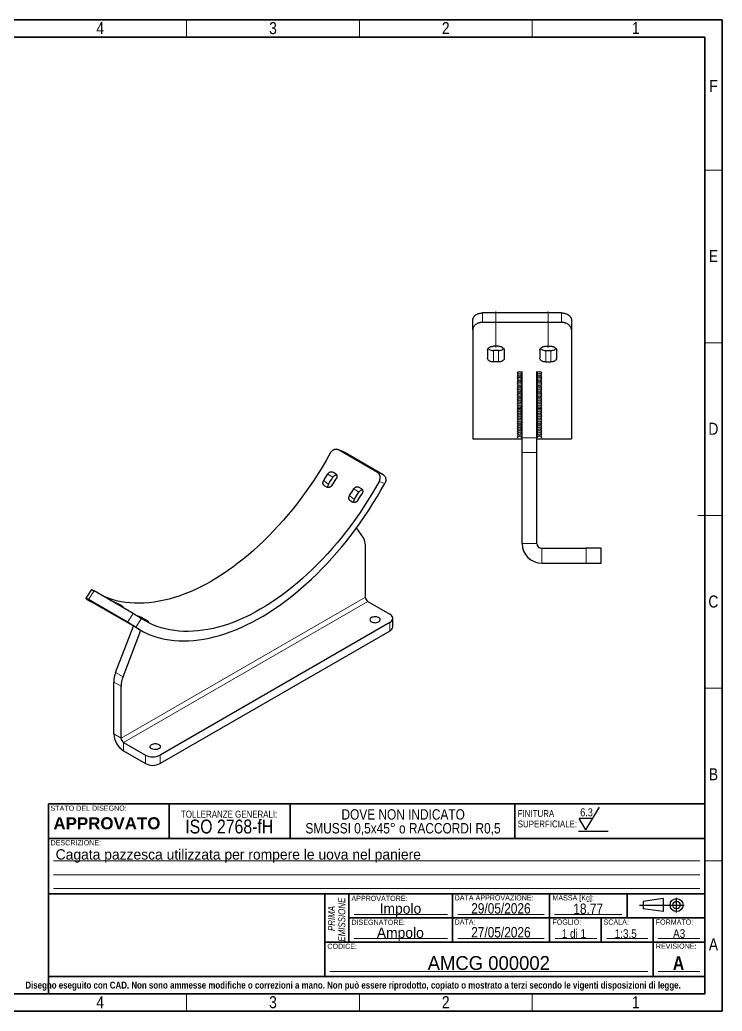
# Model space of a CAD drawing. Header units: millimetres. Extents: x 17 to 1453, y 17 to 1022.
# Drawn here: x 741 to 1453, y 18 to 1022 of the extents above; entities that cross this region are included whole.
import ezdxf

# ---------------------------------------------------------------- set-up
doc = ezdxf.new("R2010")
doc.units = ezdxf.units.MM
doc.header["$LTSCALE"] = 3.5
doc.header["$PDSIZE"] = -1
doc.linetypes.add('CENTERX2', pattern=[20.32, 12.7, -2.54, 2.54, -2.54])
doc.layers.get('0').update_dxf_attribs({"true_color": 0xffffff})
doc.layers.add('ASSI', color=3, linetype='CENTERX2', true_color=0x00ff00)
doc.layers.add('NOTE', color=7, linetype='Continuous', true_color=0xffffff)
doc.styles.add('textstyle10', font='')
doc.styles.add('textstyle102', font='')
doc.styles.add('textstyle103', font='')
doc.styles.add('textstyle12', font='')
doc.styles.add('textstyle14', font='')
doc.styles.add('textstyle16', font='')
doc.styles.add('textstyle17', font='')
doc.styles.add('textstyle18', font='')
doc.styles.add('textstyle19', font='')
doc.styles.add('textstyle20', font='')
doc.styles.add('textstyle21', font='')
doc.styles.add('textstyle22', font='')
doc.styles.add('textstyle24', font='')
doc.styles.add('textstyle28', font='')
doc.styles.add('textstyle29', font='')
doc.styles.add('textstyle30', font='')
doc.styles.add('textstyle31', font='txt')
doc.styles.add('textstyle32', font='')
doc.styles.add('textstyle33', font='txt')
doc.styles.add('textstyle34', font='')
doc.styles.add('textstyle35', font='')
doc.styles.add('textstyle36', font='')
doc.styles.add('textstyle37', font='')
doc.styles.add('textstyle38', font='')
doc.styles.add('textstyle39', font='')
doc.styles.add('textstyle40', font='')
doc.styles.add('textstyle41', font='')
doc.styles.add('textstyle43', font='')
doc.styles.add('textstyle45', font='')
doc.styles.add('textstyle46', font='')
doc.styles.add('textstyle47', font='')
doc.styles.add('textstyle48', font='txt')
doc.styles.add('textstyle49', font='')
doc.styles.add('textstyle50', font='')
doc.styles.add('textstyle51', font='txt')
doc.styles.add('textstyle52', font='')
doc.styles.add('textstyle53', font='')
doc.styles.add('textstyle54', font='')
doc.styles.add('textstyle55', font='')
doc.styles.add('textstyle6', font='')
doc.styles.add('textstyle8', font='')
doc.styles.add('textstyle87', font='')
doc.styles.add('textstyle88', font='')
doc.styles.add('textstyle89', font='')
doc.styles.add('textstyle90', font='')
doc.styles.add('textstyle91', font='')
doc.styles.add('textstyle92', font='')
doc.styles.add('textstyle93', font='')
doc.styles.get('textstyle10').set_extended_font_data('ARIALN')
doc.styles.get('textstyle102').set_extended_font_data('ARIALN')
doc.styles.get('textstyle103').set_extended_font_data('ARIALNI')
doc.styles.get('textstyle12').set_extended_font_data('ARIALN')
doc.styles.get('textstyle14').set_extended_font_data('ARIALN')
doc.styles.get('textstyle16').set_extended_font_data('ARIALN')
doc.styles.get('textstyle17').set_extended_font_data('ARIALN')
doc.styles.get('textstyle18').set_extended_font_data('ARIALN')
doc.styles.get('textstyle19').set_extended_font_data('ARIALN')
doc.styles.get('textstyle20').set_extended_font_data('ARIALN')
doc.styles.get('textstyle21').set_extended_font_data('ARIALN')
doc.styles.get('textstyle22').set_extended_font_data('ARIALN')
doc.styles.get('textstyle24').set_extended_font_data('ARIALN')
doc.styles.get('textstyle28').set_extended_font_data('ARIALN')
doc.styles.get('textstyle29').set_extended_font_data('ARIALN')
doc.styles.get('textstyle30').set_extended_font_data('ARIALNB')
doc.styles.get('textstyle32').set_extended_font_data('ARIALNB')
doc.styles.get('textstyle34').set_extended_font_data('ARIALN')
doc.styles.get('textstyle35').set_extended_font_data('ARIALN')
doc.styles.get('textstyle36').set_extended_font_data('ARIALN')
doc.styles.get('textstyle37').set_extended_font_data('ARIALN')
doc.styles.get('textstyle38').set_extended_font_data('ARIALN')
doc.styles.get('textstyle39').set_extended_font_data('ARIALN')
doc.styles.get('textstyle40').set_extended_font_data('ARIALN')
doc.styles.get('textstyle41').set_extended_font_data('ARIALN')
doc.styles.get('textstyle43').set_extended_font_data('ARIALBD')
doc.styles.get('textstyle45').set_extended_font_data('ARIALN')
doc.styles.get('textstyle46').set_extended_font_data('ARIALN')
doc.styles.get('textstyle47').set_extended_font_data('ARIALN')
doc.styles.get('textstyle49').set_extended_font_data('ARIALN')
doc.styles.get('textstyle50').set_extended_font_data('ARIALN')
doc.styles.get('textstyle52').set_extended_font_data('ARIALN')
doc.styles.get('textstyle53').set_extended_font_data('ARIALN')
doc.styles.get('textstyle54').set_extended_font_data('ARIALN')
doc.styles.get('textstyle55').set_extended_font_data('ARIALN')
doc.styles.get('textstyle6').set_extended_font_data('ARIALN')
doc.styles.get('textstyle8').set_extended_font_data('ARIALN')
doc.styles.get('textstyle87').set_extended_font_data('ARIALNI')
doc.styles.get('textstyle88').set_extended_font_data('ARIALN')
doc.styles.get('textstyle89').set_extended_font_data('ARIALN')
doc.styles.get('textstyle90').set_extended_font_data('ARIALN')
doc.styles.get('textstyle91').set_extended_font_data('ARIALN')
doc.styles.get('textstyle92').set_extended_font_data('ARIALN')
doc.styles.get('textstyle93').set_extended_font_data('ARIALN')

# ---------------------------------------------------------------- blocks, each defined once
blk = doc.blocks.new('SW_NOTE_0')
at = {"layer": 'NOTE', "color": 0, "attachment_point": 2}
for s, insert, char_height, style in [('TOLLERANZE GENERALI:', (47.3, 9), 7, 'textstyle92'), ('ISO 2768-fH', (47.4, 0), 14, 'textstyle93')]:
    blk.add_mtext(s, dxfattribs=dict(at, insert=insert, char_height=char_height, style=style))
blk = doc.blocks.new('SW_NOTE_0_1')
at = {"layer": 'NOTE', "color": 0, "char_height": 10.5, "attachment_point": 2}
for s, insert, style in [('DOVE NON INDICATO', (59.9, 13.5), 'textstyle91'), ('SMUSSI 0,5x45° o RACCORDI R0,5', (59.7, -0.5), 'textstyle90')]:
    blk.add_mtext(s, dxfattribs=dict(at, insert=insert, style=style))
blk = doc.blocks.new('SW_NOTE_0_2')
at = {"layer": 'NOTE', "color": 0, "char_height": 7, "attachment_point": 1}
for s, insert, style in [('FINITURA', (0, 9), 'textstyle88'), ('SUPERFICIALE:', (0, -1.5), 'textstyle89')]:
    blk.add_mtext(s, dxfattribs=dict(at, insert=insert, style=style))
blk = doc.blocks.new('SW_NOTE_0_3')
at = {"layer": 'NOTE', "color": 0, "char_height": 7, "attachment_point": 2, "rotation": 90}
for s, insert, style in [('EMISSIONE', (1.5, 12.1), 'textstyle103'), ('PRIMA ', (-9, 13.3), 'textstyle87')]:
    blk.add_mtext(s, dxfattribs=dict(at, insert=insert, style=style))
blk = doc.blocks.new('SW_NOTE_0_4')
at = {"layer": 'NOTE', "color": 0}
for p, q in [((5.8, -11.5), (19.4, 11.5)), ((5.8, -11.5), (-1, 0)), ((12.6, 0), (-1, 0)), ((-1.8, -12.7), (28.2, -12.7))]:
    blk.add_line(p, q, dxfattribs=at)
at = {"layer": 'NOTE', "color": 0, "insert": (0, 10.4), "char_height": 8.05, "attachment_point": 1, "style": 'textstyle102'}
blk.add_mtext('6.3', dxfattribs=at)

msp = doc.modelspace()

# ---------------------------------------------------------------- linework, layer by layer
at = {"color": 7, "linetype": 'Continuous', "lineweight": 35, "true_color": 0xffffff}
for p, q in [((17.5, 1022), (1452.5, 1022)), ((1452.5, 1022), (1452.5, 17.5)), ((35, 1004.5), (1435, 1004.5)), ((1435, 1004.5), (1435, 35)), ((770, 227.5), (1435, 227.5)), ((770, 227.5), (770, 35)), ((892.5, 227.5), (892.5, 192.5)), ((1015, 192.5), (1015, 227.5)), ((1242.5, 192.5), (1242.5, 227.5)), ((1435, 35), (1435, 227.5)), ((770, 192.5), (1435, 192.5)), ((770, 136.5), (1435, 136.5)), ((1050, 52.5), (1050, 136.5)), ((1074.5, 136.5), (1074.5, 87.5)), ((1179.5, 136.5), (1179.5, 87.5)), ((1277.5, 136.5), (1277.5, 87.5)), ((1356.2, 112), (1356.2, 136.5)), ((1074.5, 112), (1277.5, 112)), ((1277.5, 112), (1435, 112)), ((1330, 112), (1330, 87.5)), ((1382.5, 112), (1382.5, 52.5)), ((1050, 87.5), (1435, 87.5)), ((1435, 52.5), (770, 52.5)), ((1435, 35), (35, 35)), ((770, 35), (1435, 35)), ((1452.5, 17.5), (17.5, 17.5))]:
    msp.add_line(p, q, dxfattribs=at)
at = {"color": 7, "linetype": 'Continuous', "lineweight": 18, "true_color": 0xffffff}
for p, q in [((910, 1004.5), (910, 1022)), ((1085, 1004.5), (1085, 1022)), ((1260, 1004.5), (1260, 1022)), ((1435, 869.7), (1452.5, 869.7)), ((1435, 694.7), (1452.5, 694.7)), ((1452.5, 519.7), (1428, 519.7)), ((1435, 519.7), (1452.5, 519.7)), ((1435, 344.7), (1452.5, 344.7)), ((1435, 169.7), (1452.5, 169.7)), ((910, 35), (910, 17.5)), ((1085, 35), (1085, 17.5)), ((1260, 35), (1260, 17.5))]:
    msp.add_line(p, q, dxfattribs=at)
at = {"color": 7, "linetype": 'Continuous', "lineweight": 25, "true_color": 0xffffff}
for p, q in [((1289.8, 725), (1209.8, 725)), ((1199.8, 708), (1199.8, 717.6)), ((1289.8, 715.4), (1209.8, 715.4)), ((1299.8, 717.6), (1299.8, 708)), ((1199.8, 708), (1199.8, 597.5)), ((1299.8, 708), (1299.8, 597.5)), ((1214.8, 687.2), (1214.8, 679.1)), ((1225.8, 691.3), (1220.8, 691.3)), ((1225.8, 686.9), (1220.8, 686.9)), ((1231.8, 687.2), (1231.8, 679.1)), ((1267.8, 687.2), (1267.8, 679.1)), ((1273.8, 691.3), (1278.8, 691.3)), ((1273.8, 686.9), (1278.8, 686.9)), ((1284.8, 687.2), (1284.8, 679.1)), ((1225.8, 675.3), (1220.8, 675.3)), ((1273.8, 675.3), (1278.8, 675.3)), ((1249.8, 598.5), (1249.8, 665.7)), ((1264.8, 598.5), (1264.8, 665.7)), ((1199.8, 597.5), (1249.8, 597.5)), ((1249.8, 583.5), (1249.8, 598.5)), ((1264.8, 583.5), (1264.8, 598.5)), ((1264.8, 597.5), (1299.8, 597.5)), ((1068.9, 584.3), (1063.2, 586.5)), ((1103.4, 563.3), (1063.8, 586.2)), ((1068.9, 584.2), (1069.5, 584)), ((1109.1, 561.1), (1069.5, 584)), ((1249.8, 491.5), (1249.8, 583.5)), ((1264.8, 491.5), (1264.8, 583.5)), ((1060.8, 562.3), (1058.3, 563.7)), ((1052.1, 548.5), (1049.6, 549.9)), ((1084.5, 548.5), (1087, 547.1)), ((1075.8, 534.8), (1078.3, 533.3)), ((1089.1, 497), (1082, 507.1)), ((1091.1, 437), (1091.1, 489.6)), ((1269.8, 486.5), (1314.8, 486.5)), ((1329.8, 486.5), (1314.8, 486.5)), ((1329.8, 471.5), (1329.8, 486.5)), ((1269.8, 471.5), (1314.8, 471.5)), ((1314.8, 471.5), (1329.8, 471.5)), ((813.7, 444.7), (808, 435.9)), ((856, 420.5), (816.4, 443.3)), ((850.3, 411.7), (810.7, 434.5)), ((813, 432.6), (862.5, 404.1)), ((1093.5, 432.7), (1115.8, 419.9)), ((844, 428.4), (841.5, 429.8)), ((867.7, 414.7), (870.2, 413.2)), ((1118.9, 407), (1118.9, 415.6)), ((838.1, 360.7), (856.3, 407.6)), ((845.6, 356.4), (863.8, 403.4)), ((1115.8, 411.3), (883.2, 277)), ((1115.8, 402.7), (883.2, 268.4)), ((836.2, 298.4), (836.2, 351)), ((843.6, 294.1), (843.6, 346.7)), ((846.1, 289.9), (868.3, 277)), ((846.1, 281.3), (868.3, 268.4)), ((1392.6, 131.5), (1372.5, 128.7)), ((1392.6, 131.5), (1392.6, 118.4)), ((1372.5, 128.7), (1372.5, 121.2)), ((1392.6, 118.4), (1372.5, 121.2))]:
    msp.add_line(p, q, dxfattribs=at)
at = {"color": 8, "linetype": 'Continuous', "lineweight": 18, "true_color": 0x7f7f7f}
for p, q in [((1209.8, 725), (1209.8, 715.4)), ((1289.8, 715.4), (1289.8, 725)), ((1220.8, 686.9), (1220.8, 675.3)), ((1225.8, 675.3), (1225.8, 686.9)), ((1273.8, 686.9), (1273.8, 675.3)), ((1278.8, 675.3), (1278.8, 686.9)), ((1249.8, 598.5), (1264.8, 598.5)), ((1069.5, 584), (1063.8, 586.2)), ((1249.8, 583.5), (1264.8, 583.5)), ((1058.3, 563.7), (1061.6, 561.5)), ((1103.4, 563.3), (1109.1, 561.1)), ((1048.9, 555.1), (1053.6, 551.2)), ((1058.2, 558.5), (1053.1, 561.8)), ((1061.2, 562), (1060.8, 562.3)), ((1110.7, 552.1), (1105, 554.3)), ((1084.4, 543.3), (1079.4, 546.7)), ((1084.5, 548.5), (1087.9, 546.3)), ((1087.4, 546.9), (1087, 547.1)), ((1075.1, 540), (1079.8, 536)), ((1249.8, 491.5), (1264.8, 491.5)), ((1269.8, 486.5), (1269.8, 471.5)), ((1314.8, 486.5), (1314.8, 471.5)), ((816.4, 443.3), (810.7, 434.5)), ((836, 432), (836.2, 432.4)), ((843.6, 294.1), (1091.1, 437)), ((846.1, 289.9), (1093.5, 432.7)), ((841.5, 429.8), (841.1, 429)), ((843.7, 427.9), (844, 428.4)), ((850.3, 411.7), (856, 420.5)), ((864.2, 415.3), (858.5, 406.5)), ((862.2, 416.6), (862.5, 417.2)), ((867.7, 414.7), (867.3, 413.9)), ((870, 412.7), (870.2, 413.2)), ((1115.8, 402.7), (1115.8, 411.3)), ((838.1, 360.7), (845.6, 356.4)), ((836.2, 351), (843.6, 346.7)), ((836.2, 298.4), (843.6, 294.1)), ((846.1, 289.9), (846.1, 281.3)), ((868.3, 277), (868.3, 268.4)), ((883.2, 268.4), (883.2, 277))]:
    msp.add_line(p, q, dxfattribs=at)
at = {"color": 7, "linetype": 'CENTERX2', "lineweight": 18, "true_color": 0xffffff}
for p, q in [((1223.3, 726.3), (1223.3, 690.1)), ((1276.3, 690.1), (1276.3, 726.3))]:
    msp.add_line(p, q, dxfattribs=at)
at = {"color": 9, "linetype": 'Continuous', "lineweight": 18, "true_color": 0xbfbfbf}
for p, q in [((775.2, 169.7), (1429.8, 169.7)), ((775.2, 155.8), (1429.8, 155.8)), ((775.2, 141.8), (1429.8, 141.8)), ((1079.8, 115.5), (1174.2, 115.5)), ((1184.8, 115.5), (1272.2, 115.5)), ((1282.8, 115.5), (1351, 115.5)), ((1079.8, 91), (1174.2, 91)), ((1184.8, 91), (1272.2, 91)), ((1283.5, 91), (1325.5, 91)), ((1335.2, 91), (1377.2, 91)), ((1387.8, 91), (1429.8, 91)), ((1055.2, 57.8), (1377.2, 57.8)), ((1387.8, 57.8), (1429.8, 57.8))]:
    msp.add_line(p, q, dxfattribs=at)
at = {"color": 7, "linetype": 'Continuous', "lineweight": 25, "true_color": 0xffffff, "flags": 128}
for points in [[(1055.6, 582.9), (1051.8, 576.3), (1047.9, 569.7), (1043.9, 563.2), (1039.8, 556.8), (1035.5, 550.5), (1031.2, 544.3), (1026.8, 538.2), (1022.2, 532.2), (1017.6, 526.3), (1012.9, 520.6), (1008.1, 515), (1003.2, 509.5), (998.2, 504.2), (993.2, 499), (988.1, 494), (983, 489.1), (977.8, 484.4), (972.6, 479.9), (967.3, 475.5), (962, 471.4), (956.7, 467.4), (951.3, 463.6), (945.9, 459.9), (940.5, 456.5), (935.1, 453.3), (929.8, 450.3), (924.4, 447.5), (919, 444.9), (913.6, 442.5), (908.3, 440.3), (903, 438.4), (897.7, 436.7), (892.5, 435.1), (887.3, 433.9), (882.1, 432.8), (877.1, 432), (872, 431.3), (867.1, 431), (862.2, 430.8), (857.4, 430.9), (852.7, 431.2), (848.1, 431.7), (843.5, 432.4), (839.1, 433.4), (834.7, 434.6), (830.5, 436), (826.4, 437.7), (825.5, 438)], [(1105, 554.3), (1101.3, 547.7), (1097.4, 541.1), (1093.4, 534.6), (1089.3, 528.2), (1085, 521.9), (1080.7, 515.7), (1076.3, 509.6), (1071.7, 503.6), (1067.1, 497.8), (1062.4, 492), (1057.6, 486.4), (1052.7, 480.9), (1047.7, 475.6), (1042.7, 470.4), (1037.6, 465.4), (1032.5, 460.5), (1027.3, 455.8), (1022.1, 451.3), (1016.8, 447), (1011.5, 442.8), (1006.2, 438.8), (1000.8, 435), (995.4, 431.4), (990, 428), (984.6, 424.7), (979.3, 421.7), (973.9, 418.9), (968.5, 416.3), (963.1, 413.9), (957.8, 411.8), (952.5, 409.8), (947.2, 408.1), (942, 406.6), (936.8, 405.3), (931.6, 404.2), (926.6, 403.4), (921.5, 402.8), (916.6, 402.4), (911.7, 402.2), (906.9, 402.3), (902.2, 402.6), (897.6, 403.1), (893, 403.8), (888.6, 404.8), (884.2, 406), (880, 407.4), (875.9, 409.1), (871.9, 410.9), (868, 413), (864.2, 415.3)], [(858.5, 406.5), (862.4, 404.1), (866.4, 402), (870.5, 400), (874.7, 398.3), (879, 396.8), (883.5, 395.6), (888, 394.5), (892.7, 393.7), (897.4, 393.1), (902.2, 392.8), (907.1, 392.6), (912.1, 392.7), (917.2, 393.1), (922.3, 393.6), (927.5, 394.4), (932.8, 395.4), (938.1, 396.7), (943.5, 398.1), (948.9, 399.8), (954.3, 401.8), (959.8, 403.9), (965.3, 406.2), (970.8, 408.8), (976.3, 411.6), (981.9, 414.6), (987.4, 417.8), (993, 421.2), (998.5, 424.8), (1004, 428.6), (1009.5, 432.6), (1015, 436.8), (1020.4, 441.1), (1025.8, 445.7), (1031.2, 450.4), (1036.5, 455.3), (1041.8, 460.4), (1047, 465.6), (1052.1, 470.9), (1057.2, 476.5), (1062.2, 482.1), (1067.1, 487.9), (1071.9, 493.8), (1076.6, 499.9), (1081.3, 506.1), (1085.8, 512.4), (1090.3, 518.8), (1094.6, 525.3), (1098.8, 531.8), (1102.9, 538.5), (1106.9, 545.3), (1110.7, 552.1)], [(809, 435.1), (812.9, 432.7), (813, 432.6)], [(1097.3, 412), (1098.1, 411.6), (1099.2, 411.3), (1100.3, 411.2), (1101.4, 411.1), (1102.5, 411.3), (1103.5, 411.5), (1104.5, 411.9), (1105.2, 412.4), (1105.8, 413), (1106.1, 413.6), (1106.2, 414.2), (1106.1, 414.9), (1105.7, 415.5), (1105.1, 416.1), (1104.3, 416.5), (1103.3, 416.9), (1102.2, 417.1), (1101.1, 417.2), (1100, 417.1), (1098.9, 416.9), (1097.9, 416.6), (1097.1, 416.2), (1096.4, 415.6), (1095.9, 415), (1095.7, 414.4), (1095.8, 413.7), (1096, 413.1), (1096.5, 412.5), (1097.3, 412)], [(1115.8, 411.3), (1116.9, 412), (1117.7, 412.8), (1118.4, 413.7), (1118.8, 414.6), (1118.9, 415.6), (1118.8, 416.5), (1118.4, 417.5), (1117.7, 418.3), (1116.9, 419.1), (1115.8, 419.9)], [(881.9, 287.7), (882.6, 287.2), (883.2, 286.6), (883.4, 286), (883.5, 285.3), (883.2, 284.7), (882.8, 284.1), (882.1, 283.5), (881.3, 283.1), (880.3, 282.8), (879.2, 282.6), (878.1, 282.5), (877, 282.6), (875.9, 282.9), (874.9, 283.2), (874.1, 283.7), (873.5, 284.2), (873.1, 284.8), (873, 285.5), (873.1, 286.1), (873.4, 286.8), (874, 287.3), (874.7, 287.8), (875.6, 288.2), (876.7, 288.5), (877.8, 288.6), (878.9, 288.6), (880, 288.4), (881.1, 288.1), (881.9, 287.7)]]:
    msp.add_lwpolyline(points, dxfattribs=at)
at = {"color": 7, "linetype": 'Continuous', "lineweight": 25, "true_color": 0xffffff}
for radius in [6.54, 3.78]:
    msp.add_circle((1406.3, 125), radius, dxfattribs=at)
at = {"color": 7, "linetype": 'Continuous', "lineweight": 0, "true_color": 0xffffff}
for centre in [(1247.3, 662.5), (1247.3, 661.3), (1247.3, 660), (1267.3, 662.5), (1267.3, 661.3), (1267.3, 660), (1247.3, 658.8), (1247.3, 657.5), (1247.3, 656.3), (1247.3, 655.1), (1247.3, 653.8), (1247.3, 652.6), (1247.3, 651.3), (1247.3, 650.1), (1267.3, 658.8), (1267.3, 657.5), (1267.3, 656.3), (1267.3, 655.1), (1267.3, 653.8), (1267.3, 652.6), (1267.3, 651.3), (1267.3, 650.1), (1247.3, 648.8), (1247.3, 647.6), (1247.3, 646.3), (1247.3, 645.1), (1247.3, 643.9), (1247.3, 642.6), (1247.3, 641.4), (1247.3, 640.1), (1267.3, 648.8), (1267.3, 647.6), (1267.3, 646.3), (1267.3, 645.1), (1267.3, 643.9), (1267.3, 642.6), (1267.3, 641.4), (1267.3, 640.1), (1247.3, 638.9), (1247.3, 637.6), (1247.3, 636.4), (1247.3, 635.1), (1247.3, 633.9), (1247.3, 632.7), (1247.3, 631.4), (1247.3, 630.2), (1267.3, 638.9), (1267.3, 637.6), (1267.3, 636.4), (1267.3, 635.1), (1267.3, 633.9), (1267.3, 632.7), (1267.3, 631.4), (1267.3, 630.2), (1247.3, 628.9), (1247.3, 627.7), (1247.3, 626.4), (1247.3, 625.2), (1247.3, 623.9), (1247.3, 622.7), (1247.3, 621.5), (1247.3, 620.2), (1267.3, 628.9), (1267.3, 627.7), (1267.3, 626.4), (1267.3, 625.2), (1267.3, 623.9), (1267.3, 622.7), (1267.3, 621.5), (1267.3, 620.2), (1247.3, 619), (1247.3, 617.7), (1247.3, 616.5), (1247.3, 615.2), (1247.3, 614), (1247.3, 612.7), (1247.3, 611.5), (1247.3, 610.3), (1267.3, 619), (1267.3, 617.7), (1267.3, 616.5), (1267.3, 615.2), (1267.3, 614), (1267.3, 612.7), (1267.3, 611.5), (1267.3, 610.3), (1247.3, 609), (1247.3, 607.8), (1247.3, 606.5), (1247.3, 605.3), (1247.3, 604), (1247.3, 602.8), (1247.3, 601.5), (1247.3, 600.3), (1267.3, 609), (1267.3, 607.8), (1267.3, 606.5), (1267.3, 605.3), (1267.3, 604), (1267.3, 602.8), (1267.3, 601.5), (1267.3, 600.3), (1247.3, 599.1), (1247.3, 597.8), (1247.3, 596.6), (1267.3, 599.1), (1267.3, 597.8), (1267.3, 596.6)]:
    msp.add_arc(centre, 3.13, 37.0789, 142.9211, dxfattribs=at)
at = {"color": 7, "linetype": 'Continuous', "lineweight": 25, "true_color": 0xffffff}
for centre, radius, start, end in [((710.5, 773.9), 402.9, 327.1257, 328.2503), ((700.1, 779.9), 421, 327.1, 328.2759), ((718.9, 769), 402.9, 327.1257, 328.2503), ((736.7, 758.7), 402.9, 327.1257, 328.2503), ((726.3, 764.7), 421, 327.1, 328.2759), ((745.1, 753.8), 402.9, 327.1257, 328.2503), ((1078.2, 490.1), 12.9, 357.6485, 32.3492), ((1269.8, 491.5), 20, 180, 270), ((1269.8, 491.5), 5, 180, 270), ((865.2, 506.1), 79.2, 245.9919, 248.5642), ((1096.4, 437.3), 5.38, 182.6055, 237.3945), ((873.6, 501.2), 79.2, 245.9919, 248.5642), ((891.4, 490.9), 79.1, 245.5408, 248.5647), ((899.8, 486), 79.1, 245.2353, 248.5651), ((1113.6, 407.6), 5.36, 294.8673, 353.8125), ((863.5, 350.5), 27.3, 157.9788, 178.8918), ((870.9, 346.2), 27.3, 157.9788, 178.8918), ((857.6, 299.4), 21.4, 182.4873, 237.5127), ((848.9, 294.4), 5.38, 182.6055, 237.3945), ((875.7, 291.2), 16, 242.391, 297.609), ((875.7, 282.6), 16, 242.391, 297.609)]:
    msp.add_arc(centre, radius, start, end, dxfattribs=at)
for points, knots in [([(1199.8, 717.6), (1199.8, 718.1), (1199.9, 718.6), (1200.1, 719.3), (1200.2, 719.5), (1200.4, 720), (1200.5, 720.2), (1200.9, 720.9), (1201.2, 721.3), (1201.9, 722.1), (1202.3, 722.5), (1203.2, 723.2), (1203.7, 723.5), (1204.6, 723.9), (1204.8, 724), (1205.4, 724.2), (1206, 724.5), (1206.6, 724.6), (1207.2, 724.8), (1207.6, 724.8), (1208.5, 725), (1209.2, 725), (1209.8, 725)], [0, 0, 0, 0, 0.125, 0.125, 0.1875, 0.1875, 0.25, 0.25, 0.375, 0.375, 0.5, 0.5, 0.625, 0.625, 0.6875, 0.6875, 0.75, 0.8125, 0.8125, 0.875, 0.875, 1, 1, 1, 1]), ([(1289.8, 725), (1290.5, 725), (1291.2, 725), (1292.1, 724.8), (1292.4, 724.8), (1293.1, 724.6), (1293.4, 724.5), (1294.3, 724.3), (1294.9, 724), (1295.7, 723.6), (1295.9, 723.5), (1296.4, 723.2), (1296.7, 723), (1297.4, 722.5), (1297.8, 722.1), (1298.3, 721.5), (1298.5, 721.3), (1298.8, 720.9), (1299.1, 720.4), (1299.3, 720), (1299.5, 719.5), (1299.6, 719.3), (1299.8, 718.6), (1299.8, 718.1), (1299.8, 717.6)], [0, 0, 0, 0, 0.125, 0.125, 0.1875, 0.1875, 0.25, 0.25, 0.375, 0.375, 0.4375, 0.4375, 0.5, 0.5, 0.625, 0.625, 0.6875, 0.6875, 0.75, 0.8125, 0.8125, 0.875, 0.875, 1, 1, 1, 1]), ([(1209.8, 715.4), (1209.2, 715.4), (1208.5, 715.3), (1207.6, 715.2), (1207.3, 715.1), (1206.6, 715), (1206.3, 714.9), (1205.4, 714.6), (1204.8, 714.4), (1204, 714), (1203.8, 713.8), (1203.2, 713.5), (1203, 713.4), (1202.3, 712.8), (1201.9, 712.5), (1201.4, 711.9), (1201.2, 711.6), (1200.9, 711.2), (1200.6, 710.8), (1200.4, 710.3), (1200.2, 709.9), (1200.1, 709.6), (1199.9, 708.9), (1199.8, 708.4), (1199.8, 708)], [0, 0, 0, 0, 0.125, 0.125, 0.1875, 0.1875, 0.25, 0.25, 0.375, 0.375, 0.4375, 0.4375, 0.5, 0.5, 0.625, 0.625, 0.6875, 0.6875, 0.75, 0.8125, 0.8125, 0.875, 0.875, 1, 1, 1, 1]), ([(1299.8, 708), (1299.8, 708.4), (1299.8, 708.9), (1299.6, 709.6), (1299.5, 709.9), (1299.3, 710.3), (1299.2, 710.6), (1298.8, 711.2), (1298.5, 711.6), (1298, 712.3), (1297.8, 712.4), (1297.4, 712.8), (1297.2, 713), (1296.5, 713.5), (1296, 713.8), (1295.1, 714.2), (1294.9, 714.4), (1294.3, 714.6), (1293.7, 714.8), (1293.1, 715), (1292.5, 715.1), (1292.1, 715.2), (1291.2, 715.3), (1290.5, 715.4), (1289.8, 715.4)], [0, 0, 0, 0, 0.125, 0.125, 0.1875, 0.1875, 0.25, 0.25, 0.375, 0.375, 0.4375, 0.4375, 0.5, 0.5, 0.625, 0.625, 0.6875, 0.6875, 0.75, 0.8125, 0.8125, 0.875, 0.875, 1, 1, 1, 1]), ([(1214.8, 687.2), (1214.8, 687.5), (1214.9, 687.7), (1215, 688.1), (1215, 688.2), (1215.2, 688.5), (1215.2, 688.6), (1215.5, 689), (1215.6, 689.2), (1216.1, 689.7), (1216.3, 689.9), (1216.9, 690.2), (1217.2, 690.4), (1217.7, 690.6), (1217.8, 690.7), (1218.2, 690.8), (1218.4, 690.9), (1218.9, 691), (1219.3, 691.1), (1220.1, 691.2), (1220.5, 691.3), (1220.8, 691.3)], [0, 0, 0, 0, 0.125, 0.125, 0.1875, 0.1875, 0.25, 0.25, 0.375, 0.375, 0.5, 0.5, 0.625, 0.625, 0.6875, 0.6875, 0.75, 0.75, 0.875, 0.875, 1, 1, 1, 1]), ([(1215.6, 689), (1215.7, 688.8), (1216.2, 688.2), (1217.6, 687.5), (1219.3, 687), (1220.4, 687), (1220.8, 686.9)], [0, 0, 0, 0, 0.1853001, 0.4917841, 0.7982797, 1, 1, 1, 1]), ([(1225.8, 691.3), (1226.2, 691.3), (1226.6, 691.2), (1227.2, 691.2), (1227.4, 691.1), (1227.8, 691), (1228, 691), (1228.5, 690.8), (1228.9, 690.7), (1229.5, 690.4), (1229.8, 690.2), (1230.4, 689.9), (1230.6, 689.7), (1230.9, 689.3), (1231, 689.2), (1231.2, 689), (1231.3, 688.9), (1231.5, 688.5), (1231.7, 688.3), (1231.8, 687.7), (1231.8, 687.5), (1231.8, 687.2)], [0, 0, 0, 0, 0.125, 0.125, 0.1875, 0.1875, 0.25, 0.25, 0.375, 0.375, 0.5, 0.5, 0.625, 0.625, 0.6875, 0.6875, 0.75, 0.75, 0.875, 0.875, 1, 1, 1, 1]), ([(1225.8, 686.9), (1226.5, 687), (1227.9, 687.1), (1229.6, 687.7), (1230.8, 688.4), (1231.1, 688.9), (1231.1, 689)], [0, 0, 0, 0, 0.3081773, 0.6163547, 0.9245277, 1, 1, 1, 1]), ([(1267.8, 687.2), (1267.8, 687.5), (1267.9, 687.7), (1268, 688.1), (1268, 688.2), (1268.2, 688.5), (1268.2, 688.6), (1268.5, 689), (1268.6, 689.2), (1269.1, 689.7), (1269.3, 689.9), (1269.9, 690.2), (1270.2, 690.4), (1270.7, 690.6), (1270.8, 690.7), (1271.2, 690.8), (1271.4, 690.9), (1271.9, 691), (1272.3, 691.1), (1273.1, 691.2), (1273.5, 691.3), (1273.8, 691.3)], [0, 0, 0, 0, 0.125, 0.125, 0.1875, 0.1875, 0.25, 0.25, 0.375, 0.375, 0.5, 0.5, 0.625, 0.625, 0.6875, 0.6875, 0.75, 0.75, 0.875, 0.875, 1, 1, 1, 1]), ([(1268.6, 689), (1268.7, 688.8), (1269.2, 688.2), (1270.6, 687.5), (1272.3, 687), (1273.4, 687), (1273.8, 686.9)], [0, 0, 0, 0, 0.1853001, 0.4917841, 0.7982797, 1, 1, 1, 1]), ([(1278.8, 691.3), (1279.2, 691.3), (1279.6, 691.2), (1280.2, 691.2), (1280.4, 691.1), (1280.8, 691), (1281, 691), (1281.5, 690.8), (1281.9, 690.7), (1282.5, 690.4), (1282.8, 690.2), (1283.4, 689.9), (1283.6, 689.7), (1283.9, 689.3), (1284, 689.2), (1284.2, 689), (1284.3, 688.9), (1284.5, 688.5), (1284.7, 688.3), (1284.8, 687.7), (1284.8, 687.5), (1284.8, 687.2)], [0, 0, 0, 0, 0.125, 0.125, 0.1875, 0.1875, 0.25, 0.25, 0.375, 0.375, 0.5, 0.5, 0.625, 0.625, 0.6875, 0.6875, 0.75, 0.75, 0.875, 0.875, 1, 1, 1, 1]), ([(1278.8, 686.9), (1279.5, 687), (1280.9, 687.1), (1282.6, 687.7), (1283.8, 688.4), (1284.1, 688.9), (1284.1, 689)], [0, 0, 0, 0, 0.3081773, 0.6163547, 0.9245277, 1, 1, 1, 1]), ([(1220.8, 675.3), (1220.5, 675.3), (1220.1, 675.3), (1219.5, 675.4), (1219.3, 675.4), (1218.9, 675.5), (1218.7, 675.5), (1218.2, 675.7), (1217.8, 675.8), (1217.2, 676), (1216.9, 676.2), (1216.3, 676.6), (1216.1, 676.8), (1215.8, 677.1), (1215.6, 677.2), (1215.5, 677.4), (1215.4, 677.5), (1215.2, 677.8), (1215, 678.1), (1214.9, 678.6), (1214.8, 678.8), (1214.8, 679.1)], [0, 0, 0, 0, 0.125, 0.125, 0.1875, 0.1875, 0.25, 0.25, 0.375, 0.375, 0.5, 0.5, 0.625, 0.625, 0.6875, 0.6875, 0.75, 0.75, 0.875, 0.875, 1, 1, 1, 1]), ([(1231.8, 679.1), (1231.8, 678.8), (1231.8, 678.6), (1231.7, 678.2), (1231.6, 678.1), (1231.5, 677.9), (1231.5, 677.7), (1231.2, 677.4), (1231.1, 677.2), (1230.6, 676.8), (1230.4, 676.6), (1229.8, 676.2), (1229.5, 676.1), (1229, 675.8), (1228.9, 675.8), (1228.5, 675.7), (1228.3, 675.6), (1227.8, 675.5), (1227.4, 675.4), (1226.6, 675.3), (1226.2, 675.3), (1225.8, 675.3)], [0, 0, 0, 0, 0.125, 0.125, 0.1875, 0.1875, 0.25, 0.25, 0.375, 0.375, 0.5, 0.5, 0.625, 0.625, 0.6875, 0.6875, 0.75, 0.75, 0.875, 0.875, 1, 1, 1, 1]), ([(1273.8, 675.3), (1273.5, 675.3), (1273.1, 675.3), (1272.5, 675.4), (1272.3, 675.4), (1271.9, 675.5), (1271.7, 675.5), (1271.2, 675.7), (1270.8, 675.8), (1270.2, 676), (1269.9, 676.2), (1269.3, 676.6), (1269.1, 676.8), (1268.8, 677.1), (1268.6, 677.2), (1268.5, 677.4), (1268.4, 677.5), (1268.2, 677.8), (1268, 678.1), (1267.9, 678.6), (1267.8, 678.8), (1267.8, 679.1)], [0, 0, 0, 0, 0.125, 0.125, 0.1875, 0.1875, 0.25, 0.25, 0.375, 0.375, 0.5, 0.5, 0.625, 0.625, 0.6875, 0.6875, 0.75, 0.75, 0.875, 0.875, 1, 1, 1, 1]), ([(1284.8, 679.1), (1284.8, 678.8), (1284.8, 678.6), (1284.7, 678.2), (1284.6, 678.1), (1284.5, 677.9), (1284.5, 677.7), (1284.2, 677.4), (1284.1, 677.2), (1283.6, 676.8), (1283.4, 676.6), (1282.8, 676.2), (1282.5, 676.1), (1282, 675.8), (1281.9, 675.8), (1281.5, 675.7), (1281.3, 675.6), (1280.8, 675.5), (1280.4, 675.4), (1279.6, 675.3), (1279.2, 675.3), (1278.8, 675.3)], [0, 0, 0, 0, 0.125, 0.125, 0.1875, 0.1875, 0.25, 0.25, 0.375, 0.375, 0.5, 0.5, 0.625, 0.625, 0.6875, 0.6875, 0.75, 0.75, 0.875, 0.875, 1, 1, 1, 1]), ([(1063.8, 586.2), (1063.5, 586.4), (1063.2, 586.5), (1062.6, 586.7), (1062.5, 586.7), (1062.1, 586.8), (1061.9, 586.8), (1061.3, 586.8), (1060.9, 586.8), (1060.3, 586.7), (1060.1, 586.7), (1059.8, 586.6), (1059.6, 586.5), (1059, 586.3), (1058.6, 586.1), (1058.1, 585.7), (1057.9, 585.6), (1057.6, 585.3), (1057.2, 585), (1056.9, 584.7), (1056.6, 584.4), (1056.4, 584.2), (1056, 583.7), (1055.8, 583.3), (1055.6, 582.9)], [0, 0, 0, 0, 0.125, 0.125, 0.1875, 0.1875, 0.25, 0.25, 0.375, 0.375, 0.4375, 0.4375, 0.5, 0.5, 0.625, 0.625, 0.6875, 0.6875, 0.75, 0.8125, 0.8125, 0.875, 0.875, 1, 1, 1, 1]), ([(1053.1, 561.8), (1053.3, 562.1), (1053.4, 562.3), (1053.7, 562.6), (1053.8, 562.7), (1054, 562.9), (1054.1, 563), (1054.4, 563.2), (1054.6, 563.4), (1055.1, 563.6), (1055.3, 563.8), (1055.8, 563.9), (1056, 564), (1056.4, 564.1), (1056.5, 564.1), (1056.8, 564.1), (1056.9, 564.1), (1057.2, 564.1), (1057.4, 564), (1057.9, 563.9), (1058.1, 563.8), (1058.3, 563.7)], [0, 0, 0, 0, 0.125, 0.125, 0.1875, 0.1875, 0.25, 0.25, 0.375, 0.375, 0.5, 0.5, 0.625, 0.625, 0.6875, 0.6875, 0.75, 0.75, 0.875, 0.875, 1, 1, 1, 1]), ([(1105, 554.3), (1105.3, 554.7), (1105.5, 555.2), (1105.7, 555.8), (1105.8, 556), (1105.9, 556.5), (1105.9, 556.7), (1106, 557.3), (1106.1, 557.8), (1106.1, 558.7), (1106, 559.1), (1105.9, 559.9), (1105.8, 560.3), (1105.6, 560.9), (1105.5, 561.1), (1105.3, 561.4), (1105.1, 561.8), (1104.9, 562.1), (1104.6, 562.4), (1104.5, 562.5), (1104.1, 562.9), (1103.8, 563.2), (1103.4, 563.3)], [0, 0, 0, 0, 0.125, 0.125, 0.1875, 0.1875, 0.25, 0.25, 0.375, 0.375, 0.5, 0.5, 0.625, 0.625, 0.6875, 0.6875, 0.75, 0.8125, 0.8125, 0.875, 0.875, 1, 1, 1, 1]), ([(1049.6, 549.9), (1049.4, 550), (1049.2, 550.2), (1049, 550.4), (1048.9, 550.5), (1048.7, 550.7), (1048.7, 550.7), (1048.5, 551), (1048.4, 551.2), (1048.2, 551.7), (1048.2, 551.9), (1048.1, 552.4), (1048.1, 552.6), (1048.1, 553), (1048.2, 553.1), (1048.2, 553.4), (1048.2, 553.5), (1048.3, 553.9), (1048.4, 554.2), (1048.6, 554.7), (1048.8, 554.9), (1048.9, 555.1)], [0, 0, 0, 0, 0.125, 0.125, 0.1875, 0.1875, 0.25, 0.25, 0.375, 0.375, 0.5, 0.5, 0.625, 0.625, 0.6875, 0.6875, 0.75, 0.75, 0.875, 0.875, 1, 1, 1, 1]), ([(1062, 560.7), (1061.7, 560.7), (1060.9, 560.7), (1059.8, 560.2), (1058.8, 559.4), (1058.4, 558.7), (1058.2, 558.5)], [0, 0, 0, 0, 0.231949, 0.52091, 0.809855, 1, 1, 1, 1]), ([(1060.8, 562.3), (1061, 562.1), (1061.1, 562), (1061.4, 561.8), (1061.5, 561.7), (1061.6, 561.5), (1061.7, 561.4), (1061.9, 561.1), (1062, 560.9), (1062.1, 560.5), (1062.2, 560.2), (1062.3, 559.8), (1062.3, 559.5), (1062.3, 559.1), (1062.2, 559), (1062.2, 558.7), (1062.2, 558.6), (1062.1, 558.2), (1062, 557.9), (1061.8, 557.4), (1061.7, 557.2), (1061.5, 557)], [0, 0, 0, 0, 0.125, 0.125, 0.1875, 0.1875, 0.25, 0.25, 0.375, 0.375, 0.5, 0.5, 0.625, 0.625, 0.6875, 0.6875, 0.75, 0.75, 0.875, 0.875, 1, 1, 1, 1]), ([(1109.1, 561.1), (1109.5, 560.9), (1109.8, 560.7), (1110.2, 560.3), (1110.3, 560.2), (1110.5, 559.9), (1110.7, 559.7), (1111, 559.2), (1111.2, 558.9), (1111.4, 558.3), (1111.5, 558.1), (1111.6, 557.7), (1111.6, 557.5), (1111.7, 556.9), (1111.8, 556.4), (1111.8, 555.8), (1111.8, 555.6), (1111.7, 555.1), (1111.7, 554.7), (1111.6, 554.2), (1111.5, 553.8), (1111.4, 553.6), (1111.2, 552.9), (1111, 552.5), (1110.7, 552.1)], [0, 0, 0, 0, 0.125, 0.125, 0.1875, 0.1875, 0.25, 0.25, 0.375, 0.375, 0.4375, 0.4375, 0.5, 0.5, 0.625, 0.625, 0.6875, 0.6875, 0.75, 0.8125, 0.8125, 0.875, 0.875, 1, 1, 1, 1]), ([(1057.3, 550.3), (1057.2, 550), (1057, 549.8), (1056.7, 549.5), (1056.6, 549.4), (1056.4, 549.2), (1056.3, 549.2), (1056, 548.9), (1055.8, 548.7), (1055.3, 548.5), (1055.1, 548.4), (1054.6, 548.2), (1054.3, 548.2), (1054, 548.1), (1053.9, 548.1), (1053.6, 548.1), (1053.5, 548.1), (1053.1, 548.1), (1052.9, 548.2), (1052.5, 548.3), (1052.3, 548.4), (1052.1, 548.5)], [0, 0, 0, 0, 0.125, 0.125, 0.1875, 0.1875, 0.25, 0.25, 0.375, 0.375, 0.5, 0.5, 0.625, 0.625, 0.6875, 0.6875, 0.75, 0.75, 0.875, 0.875, 1, 1, 1, 1]), ([(1053.6, 551.2), (1053.4, 550.8), (1052.9, 549.9), (1052.7, 548.9), (1052.8, 548.3), (1052.9, 548.2)], [0, 0, 0, 0, 0.427106, 0.854213, 1, 1, 1, 1]), ([(1079.4, 546.7), (1079.5, 546.9), (1079.7, 547.1), (1079.9, 547.4), (1080, 547.5), (1080.2, 547.7), (1080.3, 547.8), (1080.6, 548.1), (1080.9, 548.2), (1081.3, 548.5), (1081.5, 548.6), (1082, 548.8), (1082.3, 548.9), (1082.6, 548.9), (1082.7, 548.9), (1083, 548.9), (1083.1, 548.9), (1083.5, 548.9), (1083.7, 548.9), (1084.1, 548.7), (1084.3, 548.7), (1084.5, 548.5)], [0, 0, 0, 0, 0.125, 0.125, 0.1875, 0.1875, 0.25, 0.25, 0.375, 0.375, 0.5, 0.5, 0.625, 0.625, 0.6875, 0.6875, 0.75, 0.75, 0.875, 0.875, 1, 1, 1, 1]), ([(1088.2, 545.5), (1087.9, 545.5), (1087.2, 545.5), (1086, 545), (1085.1, 544.2), (1084.6, 543.6), (1084.4, 543.3)], [0, 0, 0, 0, 0.231949, 0.52091, 0.809855, 1, 1, 1, 1]), ([(1087, 547.1), (1087.2, 547), (1087.4, 546.9), (1087.6, 546.6), (1087.7, 546.6), (1087.8, 546.4), (1087.9, 546.3), (1088.1, 546), (1088.2, 545.8), (1088.4, 545.3), (1088.4, 545.1), (1088.5, 544.6), (1088.5, 544.4), (1088.5, 544), (1088.5, 543.8), (1088.4, 543.6), (1088.4, 543.4), (1088.3, 543.1), (1088.3, 542.8), (1088, 542.3), (1087.9, 542.1), (1087.8, 541.8)], [0, 0, 0, 0, 0.125, 0.125, 0.1875, 0.1875, 0.25, 0.25, 0.375, 0.375, 0.5, 0.5, 0.625, 0.625, 0.6875, 0.6875, 0.75, 0.75, 0.875, 0.875, 1, 1, 1, 1]), ([(1075.8, 534.8), (1075.6, 534.9), (1075.4, 535), (1075.2, 535.3), (1075.1, 535.3), (1075, 535.5), (1074.9, 535.6), (1074.7, 535.9), (1074.6, 536.1), (1074.5, 536.5), (1074.4, 536.8), (1074.4, 537.2), (1074.4, 537.5), (1074.4, 537.9), (1074.4, 538), (1074.4, 538.3), (1074.5, 538.4), (1074.6, 538.8), (1074.6, 539), (1074.9, 539.5), (1075, 539.8), (1075.1, 540)], [0, 0, 0, 0, 0.125, 0.125, 0.1875, 0.1875, 0.25, 0.25, 0.375, 0.375, 0.5, 0.5, 0.625, 0.625, 0.6875, 0.6875, 0.75, 0.75, 0.875, 0.875, 1, 1, 1, 1]), ([(1083.6, 535.1), (1083.4, 534.9), (1083.2, 534.7), (1083, 534.4), (1082.9, 534.3), (1082.7, 534.1), (1082.6, 534), (1082.2, 533.8), (1082, 533.6), (1081.6, 533.3), (1081.3, 533.2), (1080.8, 533.1), (1080.6, 533), (1080.2, 533), (1080.1, 533), (1079.8, 532.9), (1079.7, 532.9), (1079.4, 533), (1079.1, 533), (1078.7, 533.1), (1078.5, 533.2), (1078.3, 533.3)], [0, 0, 0, 0, 0.125, 0.125, 0.1875, 0.1875, 0.25, 0.25, 0.375, 0.375, 0.5, 0.5, 0.625, 0.625, 0.6875, 0.6875, 0.75, 0.75, 0.875, 0.875, 1, 1, 1, 1]), ([(1079.8, 536), (1079.6, 535.6), (1079.2, 534.8), (1079, 533.7), (1079.1, 533.2), (1079.1, 533)], [0, 0, 0, 0, 0.427106, 0.854213, 1, 1, 1, 1]), ([(813.8, 444.6), (813.7, 444.7), (813.7, 444.7), (814.2, 444.5), (815.1, 444), (816, 443.5), (816.4, 443.3)], [0, 0, 0, 0, 0.060284, 0.41412, 0.767712, 1, 1, 1, 1]), ([(810.7, 434.5), (810.3, 434.7), (810, 434.9), (809.6, 435.1), (809.5, 435.2), (809.2, 435.3), (809.1, 435.4), (808.8, 435.6), (808.6, 435.6), (808.4, 435.8), (808.3, 435.8), (808.2, 435.8), (808.2, 435.8), (808.1, 435.9), (808, 435.9), (808, 435.9), (808, 435.8), (808.1, 435.8), (808.1, 435.7), (808.2, 435.7), (808.3, 435.6), (808.4, 435.5), (808.6, 435.4), (808.8, 435.2), (809, 435.1)], [0, 0, 0, 0, 0.125, 0.125, 0.1875, 0.1875, 0.25, 0.25, 0.375, 0.375, 0.4375, 0.4375, 0.5, 0.5, 0.625, 0.625, 0.6875, 0.6875, 0.75, 0.8125, 0.8125, 0.875, 0.875, 1, 1, 1, 1]), ([(836.2, 432.4), (836.4, 432.3), (836.6, 432.2), (836.8, 432.1), (836.9, 432.1), (837.1, 432), (837.2, 432), (837.6, 431.8), (837.8, 431.7), (838.2, 431.5), (838.5, 431.4), (839, 431.1), (839.2, 431), (839.6, 430.8), (839.7, 430.8), (839.9, 430.6), (840.1, 430.6), (840.4, 430.4), (840.7, 430.3), (841.1, 430), (841.3, 429.9), (841.5, 429.8)], [0, 0, 0, 0, 0.125, 0.125, 0.1875, 0.1875, 0.25, 0.25, 0.375, 0.375, 0.5, 0.5, 0.625, 0.625, 0.6875, 0.6875, 0.75, 0.75, 0.875, 0.875, 1, 1, 1, 1]), ([(844, 428.4), (844.2, 428.3), (844.4, 428.1), (844.6, 428), (844.7, 428), (844.8, 427.9), (844.9, 427.8), (845.1, 427.7), (845.2, 427.6), (845.3, 427.5), (845.4, 427.4), (845.4, 427.4), (845.4, 427.3), (845.4, 427.3), (845.4, 427.3), (845.4, 427.3), (845.3, 427.3), (845.2, 427.3), (845.2, 427.3), (844.9, 427.4), (844.8, 427.5), (844.7, 427.5)], [0, 0, 0, 0, 0.125, 0.125, 0.1875, 0.1875, 0.25, 0.25, 0.375, 0.375, 0.5, 0.5, 0.625, 0.625, 0.6875, 0.6875, 0.75, 0.75, 0.875, 0.875, 1, 1, 1, 1]), ([(856, 420.5), (856.3, 420.3), (856.6, 420.1), (857.2, 419.8), (857.3, 419.7), (857.7, 419.4), (857.9, 419.3), (858.5, 419), (858.9, 418.7), (859.4, 418.4), (859.6, 418.2), (860, 418), (860.2, 417.9), (860.8, 417.5), (861.2, 417.3), (861.7, 416.9), (861.9, 416.8), (862.2, 416.6), (862.6, 416.4), (862.9, 416.2), (863.2, 416), (863.3, 415.9), (863.8, 415.6), (864, 415.5), (864.2, 415.3)], [0, 0, 0, 0, 0.125, 0.125, 0.1875, 0.1875, 0.25, 0.25, 0.375, 0.375, 0.4375, 0.4375, 0.5, 0.5, 0.625, 0.625, 0.6875, 0.6875, 0.75, 0.8125, 0.8125, 0.875, 0.875, 1, 1, 1, 1]), ([(862.5, 417.2), (862.6, 417.2), (862.8, 417.1), (863.1, 417), (863.2, 416.9), (863.4, 416.9), (863.5, 416.8), (863.8, 416.7), (864, 416.6), (864.5, 416.3), (864.7, 416.2), (865.2, 416), (865.4, 415.9), (865.8, 415.7), (865.9, 415.6), (866.2, 415.5), (866.3, 415.4), (866.7, 415.2), (866.9, 415.1), (867.3, 414.9), (867.5, 414.8), (867.7, 414.7)], [0, 0, 0, 0, 0.125, 0.125, 0.1875, 0.1875, 0.25, 0.25, 0.375, 0.375, 0.5, 0.5, 0.625, 0.625, 0.6875, 0.6875, 0.75, 0.75, 0.875, 0.875, 1, 1, 1, 1]), ([(866.7, 414.2), (866.4, 414.3), (865.8, 414.6), (864.9, 415), (864.4, 415.3), (864.3, 415.4)], [0, 0, 0, 0, 0.439516, 0.879034, 1, 1, 1, 1]), ([(870.2, 413.2), (870.4, 413.1), (870.6, 413), (870.8, 412.9), (870.9, 412.8), (871, 412.7), (871.1, 412.7), (871.3, 412.5), (871.4, 412.5), (871.5, 412.3), (871.6, 412.3), (871.7, 412.2), (871.7, 412.2), (871.6, 412.2), (871.6, 412.2), (871.6, 412.2), (871.6, 412.2), (871.5, 412.2), (871.4, 412.2), (871.2, 412.3), (871, 412.3), (870.9, 412.4)], [0, 0, 0, 0, 0.125, 0.125, 0.1875, 0.1875, 0.25, 0.25, 0.375, 0.375, 0.5, 0.5, 0.625, 0.625, 0.6875, 0.6875, 0.75, 0.75, 0.875, 0.875, 1, 1, 1, 1]), ([(858.5, 406.5), (858.3, 406.7), (858.1, 406.8), (857.7, 407.1), (857.5, 407.2), (857.2, 407.4), (857, 407.5), (856.6, 407.8), (856.2, 408), (855.7, 408.4), (855.5, 408.5), (855.1, 408.7), (854.9, 408.8), (854.3, 409.2), (854, 409.4), (853.4, 409.8), (853.2, 409.9), (852.8, 410.2), (852.4, 410.4), (852, 410.6), (851.7, 410.8), (851.5, 411), (850.9, 411.3), (850.6, 411.5), (850.3, 411.7)], [0, 0, 0, 0, 0.125, 0.125, 0.1875, 0.1875, 0.25, 0.25, 0.375, 0.375, 0.4375, 0.4375, 0.5, 0.5, 0.625, 0.625, 0.6875, 0.6875, 0.75, 0.8125, 0.8125, 0.875, 0.875, 1, 1, 1, 1])]:
    msp.add_open_spline(points, degree=3, knots=knots, dxfattribs=at)
at = {"color": 7, "linetype": 'Continuous', "lineweight": 18, "true_color": 0xffffff}
msp.add_point((1406.3, 125), dxfattribs=at)
at = {"layer": 'ASSI'}
for p, q in [((1406.3, 117.5), (1406.3, 132.4)), ((1368.7, 125), (1413.9, 125)), ((1370.4, 125), (1413.9, 125))]:
    msp.add_line(p, q, dxfattribs=at)

# ---------------------------------------------------------------- block references
at = {"layer": 'NOTE'}
for name, p in [('SW_NOTE_0_1', (1069.5, 208.6)), ('SW_NOTE_0_2', (1245.4, 212.2)), ('SW_NOTE_0_4', (1308.7, 212.6)), ('SW_NOTE_0', (905.8, 211.6)), ('SW_NOTE_0_3', (1062.2, 98.1))]:
    msp.add_blockref(name, p, dxfattribs=at)

# ---------------------------------------------------------------- texts
for s, insert, char_height, attachment_point, style in [('4', (822.5, 1019.7), 12.2, 2, 'textstyle21'), ('3', (997.5, 1019.7), 12.2, 2, 'textstyle19'), ('2', (1172.5, 1019.7), 12.2, 2, 'textstyle17'), ('1', (1365, 1019.7), 12.2, 2, 'textstyle16'), ('F', (1443.8, 961.1), 12.2, 2, 'textstyle6'), ('E', (1443.7, 788.7), 12.2, 2, 'textstyle8'), ('D', (1443.6, 613.7), 12.2, 2, 'textstyle10'), ('C', (1443.6, 438.7), 12.2, 2, 'textstyle12'), ('B', (1443.7, 263.7), 12.2, 2, 'textstyle14'), ('STATO DEL DISEGNO:', (772.2, 225.8), 5.25, 1, 'textstyle46'), ('APPROVATO', (829.3, 214), 12.25, 2, 'textstyle43'), ('DESCRIZIONE:', (772.2, 190.8), 5.25, 1, 'textstyle45'), ('Cagata pazzesca utilizzata per rompere le uova nel paniere', (777.4, 181.6), 10.5, 1, 'textstyle31'), ('APPROVATORE:', (1077, 134.4), 5.25, 1, 'textstyle54'), ('DATA APPROVAZIONE:', (1181.5, 135), 5.25, 1, 'textstyle53'), ('MASSA [Kg]:', (1280.6, 135), 5.25, 1, 'textstyle38'), ('Impolo', (1126.6, 126.7), 10.5, 2, 'textstyle51'), ('29/05/2026', (1228.4, 126.9), 10.5, 2, 'textstyle49'), ('18.77', (1316.8, 126.5), 10.5, 2, 'textstyle40'), ('DISEGNATORE:', (1077, 110.2), 5.25, 1, 'textstyle52'), ('Ampolo', (1126.5, 102.2), 10.5, 2, 'textstyle48'), ('DATA:', (1181.5, 110.4), 5.25, 1, 'textstyle50'), ('27/05/2026', (1228.4, 102.7), 10.5, 2, 'textstyle47'), ('FOGLIO:', (1280.6, 110.4), 5.25, 1, 'textstyle28'), ('1 di 1', (1302.3, 100.5), 8.75, 2, 'textstyle29'), ('SCALA:', (1332.4, 110.4), 5.25, 1, 'textstyle36'), ('1:3.5', (1354.8, 100.5), 8.75, 2, 'textstyle39'), ('FORMATO:', (1385.2, 110.4), 5.25, 1, 'textstyle34'), ('A3', (1408.9, 100.5), 8.75, 2, 'textstyle37'), ('A', (1443.7, 91.3), 12.2, 2, 'textstyle41'), ('CODICE:', (1052.6, 85.9), 5.25, 1, 'textstyle35'), ('REVISIONE:', (1385.3, 86), 5.25, 1, 'textstyle55'), ('AMCG 000002', (1216.1, 73.3), 14, 2, 'textstyle33'), ('A', (1408.3, 73.2), 14, 2, 'textstyle30'), ('Disegno eseguito con CAD. Non sono ammesse modifiche o correzioni a mano. Non può essere riprodotto, copiato o mostrato a terzi secondo le vigenti disposizioni di legge.', (1078.6, 47.4), 7, 2, 'textstyle32'), ('4', (822.5, 32.7), 12.2, 2, 'textstyle24'), ('3', (997.5, 32.7), 12.2, 2, 'textstyle22'), ('2', (1172.5, 32.7), 12.2, 2, 'textstyle20'), ('1', (1365, 32.7), 12.2, 2, 'textstyle18')]:
    msp.add_mtext(s, dxfattribs=dict(at, insert=insert, char_height=char_height, attachment_point=attachment_point, style=style))

doc.saveas('drawing.dxf')
